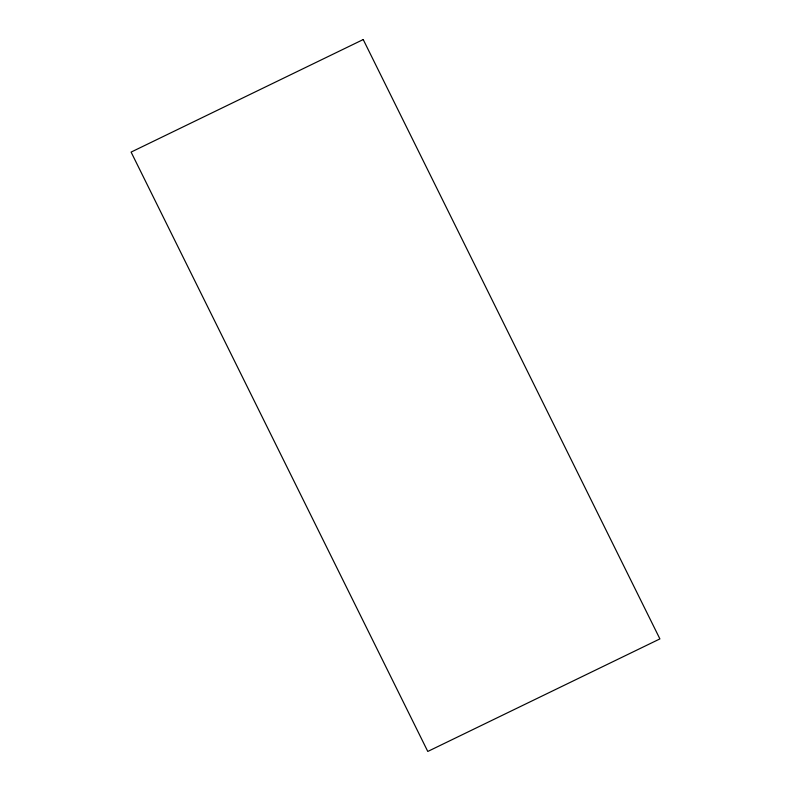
<?xml version="1.0" encoding="UTF-8"?>
<svg xmlns="http://www.w3.org/2000/svg" width="791" height="791" viewBox="0 0 791 791"><rect width="100%" height="100%" fill="white"/><g stroke="black" fill="none" stroke-linecap="round" stroke-linejoin="round"><path stroke-width="1.19" d="M363.217 39.55L131.098 152.099L427.783 751.45L659.902 638.901L363.217 39.55"/></g></svg>
